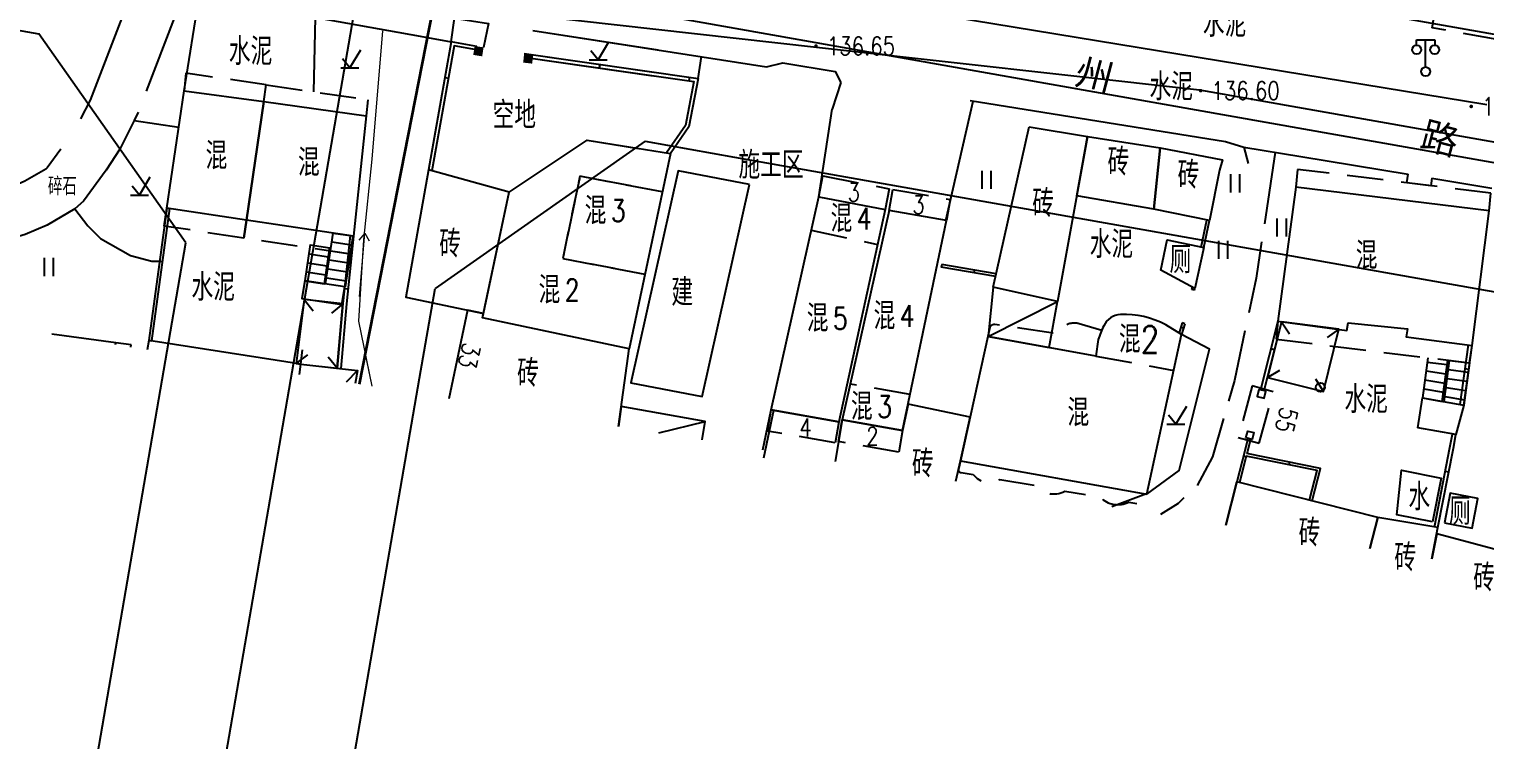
# Model space of a CAD drawing. Extents: x 529262 to 576451, y 2694391 to 2717535.
# Drawn here: x 563780.8 to 563861.3, y 2710574.7 to 2710613.9 of the extents above; entities that cross this region are included whole.
import ezdxf
from ezdxf.enums import TextEntityAlignment as Align
from ezdxf.xclip import XClip

# ---------------------------------------------------------------- set-up
doc = ezdxf.new("R2010")
doc.units = 0
doc.header["$XCLIPFRAME"] = 0
for name, pattern in [('ACAD_ISO12W100', [22, 12, -3, 0.5, -3, 0.5, -3]), ('X2', [10, 8, -2]), ('X3', [5, 4, -1]), ('X5', [3, 2, -1])]:
    doc.linetypes.add(name, pattern=pattern)
for name, color, linetype in [('DLDW', 8, 'Continuous'), ('DLSS', 4, 'Continuous'), ('DMTZ', 8, 'Continuous'), ('GCD', 8, 'Continuous'), ('JMD', 8, 'Continuous'), ('PP-COM', 7, 'Continuous'), ('RD-中线', 40, 'Continuous'), ('RD-红线', 7, 'Continuous'), ('ZBTZ', 8, 'Continuous'), ('ZJ', 7, 'Continuous'), ('污水管径标注_W10-', 202, 'Continuous')]:
    doc.layers.add(name, color=color, linetype=linetype)
doc.layers.add('SXSS', color=5, linetype='Continuous', lineweight=0)
doc.layers.add('控制界线1', color=30, linetype='ACAD_ISO12W100', lineweight=35)
doc.styles.add('HZ', font='rs.shx', dxfattribs={"width": 0.8, "bigfont": 'hztxt.shx'})
doc.styles.add('等线体', font='simhei.ttf')
doc.linetypes.add('10421', pattern='A,2,[150,AAA.SHX,S=0.5,R=0,X=0,Y=0.5],1e-11', length=2)
doc.linetypes.add('10422', pattern='A,0.75,[150,AAA.SHX,S=0.5,R=0,X=0,Y=0.5],1.5,[177,AAA.SHX,S=1,R=0,X=0,Y=0.4],0.75', length=3)
doc.linetypes.add('1161', pattern='A,0,[149,AAA.SHX,S=0.15,R=0,X=0,Y=0],-1.6', length=1.6)

# ---------------------------------------------------------------- blocks, each defined once
blk = doc.blocks.new('A$C19FD0107')
at = {"layer": 'RD-中线', "color": 8, "linetype": 'Continuous', "flags": 128}
blk.add_lwpolyline([(-7218.27, 16113.779), (-7175.488, 16361.54)], dxfattribs=at)
at = {"layer": 'RD-中线', "color": 8}
blk.add_lwpolyline([(-7111.179, 16211.495), (-7285.198, 16242.331, -0.001777), (-7286.247, 16242.521), (-7291.872, 16243.559, 0.00249), (-7293.342, 16243.822), (-7418.595, 16265.649, 0.000151), (-7418.892, 16265.7), (-7433.311, 16268.204)], format="xyb", dxfattribs=at)
at = {"layer": 'RD-红线', "color": 8, "linetype": 'Continuous', "flags": 128}
for points in [[(-7270.347, 16232.59), (-7265.42, 16231.717), (-7216.606, 16223.067)], [(-7180.831, 16230.946), (-7126.754, 16221.364)], [(-7183.127, 16217.135), (-7178.182, 16216.259), (-7136.931, 16208.949), (-7133.987, 16208.428), (-7129.081, 16207.558)], [(-7221.419, 16136.681), (-7220.055, 16144.58), (-7209.344, 16206.614), (-7208.496, 16211.519)], [(-7207.635, 16134.234), (-7206.276, 16142.102), (-7195.581, 16204.041), (-7194.726, 16208.99)]]:
    blk.add_lwpolyline(points, dxfattribs=at)
at = {"layer": 'RD-红线', "color": 8}
for points in [[(-7208.496, 16211.519), (-7216.606, 16223.067, 0.412929)], [(-7183.127, 16217.135), (-7194.726, 16208.99, 0.415499)]]:
    blk.add_lwpolyline(points, format="xyb", dxfattribs=at)
blk = doc.blocks.new('GC200')
at = {"linetype": 'Continuous', "const_width": 0.2, "flags": 128}
blk.add_lwpolyline([(-0.1, 0, 1), (0.1, 0, 1)], format="xyb", close=True, dxfattribs=at)
blk = doc.blocks.new('gc002')
at = {"color": 8, "const_width": 1}
blk.add_lwpolyline([(-0.5, 0), (0.5, 0)], dxfattribs=at)
blk = doc.blocks.new('gc121')
at = {"color": 8}
for p, q in [((-0.5, -1), (-0.5, 1)), ((0.5, -1), (0.5, 1))]:
    blk.add_line(p, q, dxfattribs=at)
blk = doc.blocks.new('gc123')
at = {"color": 8}
for p, q in [((0, 0), (1.2, 2)), ((-1, 0), (1, 0)), ((0, 0), (-0.8, 1))]:
    blk.add_line(p, q, dxfattribs=at)
blk = doc.blocks.new('gc086')
at = {"color": 8}
for p, q in [((0, 0), (7, 0)), ((7, 0), (6.18, 0.57)), ((7, 0), (6.18, -0.57))]:
    blk.add_line(p, q, dxfattribs=at)
blk = doc.blocks.new('gc170')
at = {"color": 8, "linetype": 'Continuous'}
blk.add_circle((0, 0), 0.5, dxfattribs=at)
blk = doc.blocks.new('gc097')
at = {"color": 8}
for p, q in [((-1, 2.9), (-1, 3.5)), ((-1, 3.5), (1, 3.5)), ((0, 0.5), (0, 3.5)), ((1, 3.5), (1, 2.9))]:
    blk.add_line(p, q, dxfattribs=at)
for centre in [(-1, 2.4), (1, 2.4), (0, 0)]:
    blk.add_circle(centre, 0.5, dxfattribs=at)

msp = doc.modelspace()

# ---------------------------------------------------------------- linework, layer by layer
at = {"layer": 'DLDW', "color": 252, "linetype": 'Continuous', "flags": 128}
msp.add_lwpolyline([(563845.239, 2710599.603), (563843.349, 2710600.605), (563843.7, 2710602.292), (563845.725, 2710601.855)], close=True, dxfattribs=at)
at = {"layer": 'DLDW', "color": 252, "linetype": '10421', "flags": 128}
msp.add_lwpolyline([(563858.365, 2710586.714), (563856.396, 2710587.101), (563856.641, 2710589.559), (563858.84, 2710589.126)], close=True, dxfattribs=at)
at = {"layer": 'DLDW', "color": 252, "linetype": 'Continuous', "elevation": -527.096, "flags": 128}
msp.add_lwpolyline([(563859.023, 2710586.646), (563860.549, 2710586.359), (563860.857, 2710587.997), (563859.331, 2710588.284)], close=True, dxfattribs=at)
at = {"layer": 'DLSS', "linetype": 'Continuous'}
msp.add_lwpolyline([(563804.693, 2710622.835), (563804.789, 2710622.518), (563805.207, 2710621.529), (563806.168, 2710620.268), (563807.143, 2710619.341), (563810.645, 2710618.111), (563814.713, 2710617.363), (563822.905, 2710616.109), (563825.082, 2710615.726), (563861.359, 2710609.766)], dxfattribs=at)
at = {"layer": 'DLSS', "linetype": 'X2', "elevation": 136.764, "flags": 128}
msp.add_lwpolyline([(563786.666, 2710616.38), (563784.227, 2710609.998), (563783.523, 2710608.666), (563782.875, 2710607.672), (563781.846, 2710606.263), (563781.769, 2710606.196), (563780.615, 2710605.52), (563779.704, 2710605.128), (563776.34, 2710604.128), (563775.255, 2710603.806)], dxfattribs=at)
at = {"layer": 'DLSS', "linetype": 'Continuous', "elevation": 136.764, "flags": 128}
for points in [[(563789.377, 2710615.893), (563787.317, 2710610.501)], [(563786.876, 2710609.348), (563786.647, 2710608.878), (563785.858, 2710607.291), (563785.102, 2710606.133), (563783.858, 2710604.43), (563783.364, 2710603.993), (563781.839, 2710603.1), (563780.628, 2710602.579), (563777.111, 2710601.534), (563774.911, 2710600.881)]]:
    msp.add_lwpolyline(points, dxfattribs=at)
at = {"layer": 'DLSS', "linetype": 'Continuous', "flags": 128}
for points in [[(563789.377, 2710615.893), (563802.436, 2710613.545), (563804.162, 2710613.23)], [(563802.856, 2710613.468), (563804.162, 2710613.23)]]:
    msp.add_lwpolyline(points, dxfattribs=at)
at = {"layer": 'DLSS', "linetype": 'X3', "elevation": 136.877, "flags": 128}
msp.add_lwpolyline([(563849.667, 2710607.125), (563848.619, 2710600.161), (563847.414, 2710594.512), (563846.213, 2710590.307), (563845.362, 2710588.706), (563844.304, 2710587.726), (563843.344, 2710587.109)], dxfattribs=at)
at = {"layer": 'DMTZ', "linetype": '10422', "flags": 128}
for points in [[(563804.162, 2710613.23), (563804.333, 2710614.528), (563806.222, 2710614.245), (563805.949, 2710612.921)], [(563804.162, 2710613.23), (563804.333, 2710614.528), (563806.222, 2710614.245), (563805.949, 2710612.921)], [(563832.816, 2710609.98), (563846.933, 2710607.726), (563847.937, 2710607.412), (563848.187, 2710606.5)], [(563851.08, 2710606.891), (563857.01, 2710605.914)]]:
    msp.add_lwpolyline(points, dxfattribs=at)
at = {"layer": 'DMTZ', "linetype": '10422'}
for points in [[(563808.664, 2710613.855), (563815.599, 2710612.778)], [(563808.664, 2710613.855), (563821.58, 2710611.849), (563822.471, 2710612.058), (563825.361, 2710611.582), (563825.672, 2710610.977)], [(563858.325, 2710605.691), (563861.644, 2710605.135)]]:
    msp.add_lwpolyline(points, dxfattribs=at)
at = {"layer": 'DMTZ', "linetype": '10421', "flags": 128}
msp.add_lwpolyline([(563825.672, 2710610.977), (563825.21, 2710609.509)], dxfattribs=at)
at = {"layer": 'JMD', "linetype": 'Continuous'}
for p, q in [((563812.363, 2710611.982, -526.629), (563812.334, 2710611.784, -526.629)), ((563812.363, 2710611.982, -526.629), (563812.334, 2710611.784, -526.629)), ((563803.808, 2710611.256), (563804.005, 2710611.22)), ((563803.808, 2710611.256), (563804.005, 2710611.22)), ((563817.312, 2710611.272, -526.629), (563817.284, 2710611.074, -526.629)), ((563856.95, 2710605.434), (563857.01, 2710605.914)), ((563858.273, 2710605.271), (563856.95, 2710605.434)), ((563858.273, 2710605.271), (563856.95, 2710605.434)), ((563858.325, 2710605.691), (563858.273, 2710605.271)), ((563858.325, 2710605.691), (563858.273, 2710605.271)), ((563788.452, 2710604.044), (563788.6, 2710604.024)), ((563797.221, 2710599.854), (563797.643, 2710602.663)), ((563797.568, 2710602.169), (563798.656, 2710602.006)), ((563797.643, 2710602.663), (563798.73, 2710602.5)), ((563798.73, 2710602.5), (563798.308, 2710599.69)), ((563796.367, 2710602.032), (563796.066, 2710600.027)), ((563796.289, 2710601.51), (563797.377, 2710601.347)), ((563796.363, 2710602.005), (563797.451, 2710601.841)), ((563797.154, 2710599.864), (563797.455, 2710601.869)), ((563797.494, 2710601.675), (563798.582, 2710601.511)), ((563788.053, 2710601.118), (563788.202, 2710601.097)), ((563796.215, 2710601.016), (563797.303, 2710600.853)), ((563797.346, 2710600.686), (563798.433, 2710600.522)), ((563797.42, 2710601.18), (563798.508, 2710601.017)), ((563831.251, 2710600.933), (563831.225, 2710600.785)), ((563833.059, 2710600.621), (563833.034, 2710600.473)), ((563796.066, 2710600.027), (563797.154, 2710599.864)), ((563796.141, 2710600.522), (563797.228, 2710600.358)), ((563797.271, 2710600.191), (563798.359, 2710600.028)), ((563796.044, 2710598.996), (563796.536, 2710598.366)), ((563798.458, 2710599.568, 137.102), (563798.259, 2710599.589, 137.102)), ((563845.218, 2710599.506), (563845.071, 2710599.538)), ((563798.169, 2710598.745), (563797.549, 2710598.24)), ((563833.813, 2710596.943), (563837.65, 2710598.888)), ((563844.61, 2710597.416), (563844.467, 2710597.459)), ((563844.681, 2710597.651), (563844.537, 2710597.694)), ((563850.011, 2710597.76), (563850.461, 2710597.099)), ((563853.195, 2710597.343), (563852.534, 2710596.893)), ((563787.456, 2710596.728), (563787.604, 2710596.708)), ((563795.593, 2710595.453), (563796.233, 2710595.934)), ((563795.848, 2710595.413), (563795.953, 2710596.206)), ((563797.864, 2710595.194), (563797.356, 2710595.812)), ((563849.433, 2710596.283), (563849.627, 2710596.235)), ((563858.103, 2710595.772), (563857.814, 2710593.555)), ((563798.987, 2710595.071), (563798.362, 2710594.427)), ((563849.237, 2710594.682), (563849.924, 2710595.093)), ((563858.008, 2710595.042), (563859.1, 2710594.887)), ((563858.073, 2710595.538), (563859.168, 2710595.396)), ((563858.897, 2710593.36), (563859.2, 2710595.636)), ((563859.002, 2710593.341), (563859.306, 2710595.623)), ((563859.24, 2710595.128), (563860.332, 2710594.979)), ((563859.306, 2710595.623), (563860.401, 2710595.488)), ((563860.401, 2710595.488), (563860.084, 2710593.146)), ((563860.36, 2710595.133), (563860.162, 2710595.161)), ((563852.332, 2710593.905), (563851.921, 2710594.591)), ((563857.943, 2710594.546), (563859.032, 2710594.378)), ((563859.108, 2710594.136), (563860.194, 2710593.962)), ((563859.174, 2710594.632), (563860.263, 2710594.471)), ((563857.814, 2710593.555), (563858.897, 2710593.36)), ((563857.879, 2710594.051), (563858.964, 2710593.869)), ((563859.042, 2710593.641), (563860.126, 2710593.454)), ((563815.619, 2710591.619), (563818.193, 2710592.258)), ((563821.601, 2710591.786), (563821.748, 2710591.754)), ((563847.921, 2710590.36), (563848.066, 2710590.323)), ((563850.46, 2710590.012), (563850.43, 2710589.865)), ((563859.067, 2710589.505), (563859.264, 2710589.467))]:
    msp.add_line(p, q, dxfattribs=at)
at = {"layer": 'JMD', "linetype": 'X5', "flags": 128}
for points in [[(563864.998, 2710612.802), (563858.335, 2710614.006), (563858.549, 2710615.191)], [(563786.461, 2710596.363), (563786.478, 2710596.491), (563785.638, 2710596.598)], [(563839.758, 2710595.862), (563844.07, 2710595.074)]]:
    msp.add_lwpolyline(points, dxfattribs=at)
at = {"layer": 'JMD', "linetype": 'Continuous', "flags": 128}
for points in [[(563805.584, 2710612.976), (563804.162, 2710613.23), (563802.897, 2710606.161)], [(563805.584, 2710612.976), (563804.162, 2710613.23), (563802.897, 2710606.161)], [(563805.548, 2710612.779), (563804.323, 2710612.998), (563803.09, 2710606.107)], [(563805.548, 2710612.779), (563804.323, 2710612.998), (563803.09, 2710606.107)], [(563849.811, 2710597.785), (563848.858, 2710593.993)], [(563850.011, 2710597.76), (563849.052, 2710593.946)], [(563848.167, 2710591.315), (563847.991, 2710590.637), (563847.56, 2710588.925)], [(563848.313, 2710591.283), (563848.136, 2710590.6), (563848.109, 2710590.491)], [(563848.072, 2710590.345), (563847.705, 2710588.888)], [(563854.901, 2710585.228), (563855.334, 2710586.941), (563847.56, 2710588.925), (563846.953, 2710586.521)], [(563864.998, 2710584.334), (563858.59, 2710586.036), (563858.324, 2710584.671)]]:
    msp.add_lwpolyline(points, dxfattribs=at)
for points, elevation in [([(563808.162, 2710612.383), (563815.311, 2710611.357)], -526.629), ([(563808.162, 2710612.383), (563817.557, 2710611.035), (563817.096, 2710608.604), (563816.051, 2710607.087)], -526.629), ([(563808.191, 2710612.581), (563815.351, 2710611.553)], -526.629), ([(563808.191, 2710612.581), (563817.793, 2710611.203), (563817.285, 2710608.525), (563816.27, 2710607.052)], -526.629), ([(563812.326, 2710596.61), (563805.896, 2710597.972), (563807.367, 2710604.913), (563811.676, 2710607.79), (563814.497, 2710607.337)], -521.887), ([(563798.573, 2710602.524), (563798.172, 2710598.766), (563797.864, 2710595.194)], 137.102), ([(563798.771, 2710602.494), (563798.371, 2710598.747), (563798.063, 2710595.172)], 137.102), ([(563795.773, 2710594.848), (563795.848, 2710595.413), (563787.456, 2710596.728), (563787.364, 2710596.216)], 137.117), ([(563795.773, 2710594.848), (563795.848, 2710595.413), (563798.987, 2710595.071), (563798.862, 2710594.345)], 137.117), ([(563818.017, 2710591.229), (563818.193, 2710592.258), (563813.545, 2710593.083), (563813.393, 2710591.981)], -526.657), ([(563832.028, 2710588.95), (563832.298, 2710590.079), (563832.822, 2710592.485), (563829.396, 2710593.203), (563829.093, 2710591.756), (563825.759, 2710592.336), (563825.374, 2710590.032)], -527.4), ([(563858.324, 2710584.671), (563858.658, 2710586.387), (563855.334, 2710586.941), (563854.901, 2710585.228)], -527.713)]:
    msp.add_lwpolyline(points, dxfattribs=dict(at, elevation=elevation))
at = {"layer": 'JMD', "linetype": 'X5'}
for points in [[(563793.812, 2710609.932), (563793.946, 2710610.849), (563789.497, 2710611.499), (563789.402, 2710610.519)], [(563793.812, 2710609.932), (563793.946, 2710610.849), (563799.55, 2710610.031), (563799.471, 2710609.133)], [(563792.851, 2710603.383), (563792.701, 2710602.385), (563788.302, 2710603.046), (563788.452, 2710604.044)], [(563798.621, 2710601.496), (563792.701, 2710602.385), (563792.851, 2710603.383)], [(563849.811, 2710597.785), (563849.719, 2710596.808), (563860.401, 2710595.488), (563860.544, 2710596.458)], [(563825.577, 2710592.234), (563825.371, 2710591.07), (563821.634, 2710591.723), (563821.841, 2710592.894)]]:
    msp.add_lwpolyline(points, dxfattribs=at)
at = {"layer": 'JMD', "linetype": 'Continuous', "flags": 128}
for points in [[(563789.402, 2710610.519), (563793.812, 2710609.932), (563792.851, 2710603.383), (563788.452, 2710604.044)], [(563793.812, 2710609.932), (563799.471, 2710609.133), (563798.771, 2710602.494), (563792.851, 2710603.383)], [(563836.074, 2710608.524), (563839.312, 2710607.988), (563837.65, 2710598.888), (563834.101, 2710599.679)], [(563839.312, 2710607.988), (563843.309, 2710607.362), (563842.968, 2710603.98), (563838.713, 2710604.71)], [(563843.309, 2710607.362), (563846.765, 2710606.705), (563846.592, 2710606.145), (563846.048, 2710603.349), (563842.968, 2710603.98)], [(563807.367, 2710604.913), (563802.897, 2710606.161), (563801.652, 2710599.119), (563805.947, 2710598.209)], [(563807.367, 2710604.913), (563802.897, 2710606.161), (563801.652, 2710599.119), (563805.947, 2710598.209)], [(563820.636, 2710605.338), (563816.697, 2710606.096), (563814.076, 2710594.387), (563818.015, 2710593.629)], [(563796.066, 2710600.027), (563795.918, 2710599.038), (563798.127, 2710598.706), (563798.276, 2710599.695)], [(563834.101, 2710599.679), (563833.813, 2710596.943), (563837.183, 2710596.332), (563837.65, 2710598.888)], [(563849.237, 2710594.682), (563852.332, 2710593.905), (563853.195, 2710597.343), (563850.011, 2710597.76)], [(563848.055, 2710591.34), (563848.152, 2710591.714), (563848.498, 2710591.637), (563848.401, 2710591.263)]]:
    msp.add_lwpolyline(points, close=True, dxfattribs=at)
for points, elevation in [([(563807.367, 2710604.913), (563811.676, 2710607.79), (563816.27, 2710607.052), (563813.984, 2710596.259), (563805.896, 2710597.972)], -521.887), ([(563824.457, 2710604.672), (563828.13, 2710603.962), (563825.577, 2710592.234), (563821.841, 2710592.894)], 137.1), ([(563861.497, 2710603.884), (563850.815, 2710605.204), (563849.811, 2710597.785), (563853.627, 2710597.272), (563853.695, 2710597.707), (563856.975, 2710597.368), (563856.907, 2710596.933), (563860.544, 2710596.458)], 137.104), ([(563831.523, 2710603.352), (563828.343, 2710603.905), (563825.759, 2710592.336), (563829.093, 2710591.756)], -527.4), ([(563798.169, 2710598.745), (563796.044, 2710598.996), (563795.593, 2710595.453), (563795.848, 2710595.413), (563797.864, 2710595.194)], 137.165), ([(563848.763, 2710594.017), (563848.667, 2710593.628), (563849.055, 2710593.532), (563849.151, 2710593.921)], 137.035), ([(563857.549, 2710591.904), (563857.814, 2710593.555), (563860.084, 2710593.146), (563859.656, 2710591.525)], -527.73)]:
    msp.add_lwpolyline(points, close=True, dxfattribs=dict(at, elevation=elevation))
at = {"layer": 'JMD', "linetype": 'X5'}
for points, elevation in [([(563861.497, 2710603.884), (563861.589, 2710604.861), (563850.907, 2710606.181), (563850.815, 2710605.204)], 137.104), ([(563824.457, 2710604.672), (563824.679, 2710605.82), (563828.352, 2710605.11), (563828.13, 2710603.962)], 137.1), ([(563828.343, 2710603.905), (563828.546, 2710605.073), (563831.726, 2710604.52), (563831.523, 2710603.352)], 137.33), ([(563829.093, 2710591.756), (563828.885, 2710590.56), (563825.551, 2710591.14), (563825.759, 2710592.336)], -527.4)]:
    msp.add_lwpolyline(points, dxfattribs=dict(at, elevation=elevation))
at = {"layer": 'JMD', "linetype": 'X5', "flags": 128}
for points, elevation in [([(563814.078, 2710605.267), (563811.266, 2710605.799), (563810.322, 2710601.256), (563813.158, 2710600.719)], -519.575), ([(563815.806, 2710604.94), (563811.266, 2710605.799), (563810.322, 2710601.256), (563814.862, 2710600.397)], -519.575), ([(563824.046, 2710602.825), (563827.709, 2710602.028)], -512.583), ([(563829.509, 2710593.741), (563826.201, 2710594.316)], -516.461)]:
    msp.add_lwpolyline(points, dxfattribs=dict(at, elevation=elevation))
at = {"layer": 'JMD', "linetype": 'Continuous'}
for points in [[(563788.452, 2710604.044), (563787.456, 2710596.728)], [(563788.6, 2710604.024), (563787.604, 2710596.708)], [(563845.578, 2710601.886), (563845.9, 2710603.375)], [(563845.725, 2710601.855), (563846.048, 2710603.349)], [(563834.232, 2710600.266), (563831.225, 2710600.785)], [(563834.265, 2710600.413), (563831.251, 2710600.933)], [(563845.071, 2710599.538), (563845.101, 2710599.676)], [(563845.218, 2710599.506), (563845.239, 2710599.603)], [(563813.393, 2710591.981), (563813.984, 2710596.259), (563805.896, 2710597.972), (563805.947, 2710598.209), (563805.062, 2710598.397), (563804.023, 2710593.506)], [(563812.326, 2710596.61), (563805.896, 2710597.972), (563805.947, 2710598.209), (563805.062, 2710598.397), (563804.023, 2710593.506)], [(563844.537, 2710597.694), (563844.372, 2710597.144)], [(563844.681, 2710597.651), (563844.505, 2710597.064)], [(563785.625, 2710596.499), (563785.638, 2710596.598), (563782.093, 2710597.074)], [(563859.887, 2710593.182), (563860.346, 2710596.486)], [(563860.084, 2710593.146), (563860.544, 2710596.458)], [(563821.363, 2710590.685), (563821.841, 2710592.894)], [(563821.422, 2710590.247), (563821.988, 2710592.868)], [(563821.841, 2710592.894), (563825.577, 2710592.234)], [(563858.461, 2710586.42), (563859.324, 2710590.808), (563859.459, 2710591.56)], [(563858.658, 2710586.387), (563859.52, 2710590.771), (563859.656, 2710591.525)], [(563851.566, 2710587.903), (563851.985, 2710589.548), (563848.072, 2710590.345)], [(563851.711, 2710587.866), (563852.17, 2710589.663), (563848.109, 2710590.491)], [(563846.953, 2710586.521), (563847.56, 2710588.925)]]:
    msp.add_lwpolyline(points, dxfattribs=at)
at = {"layer": 'JMD', "linetype": 'Continuous', "flags": 128}
msp.add_lwpolyline([(563844.505, 2710597.064), (563843.639, 2710597.588, 0.134364), (563841.122, 2710598.164, 0.273989), (563840.202, 2710597.539, 0.037353), (563839.894, 2710596.78), (563839.758, 2710595.862), (563833.797, 2710596.951), (563832.298, 2710590.079), (563842.578, 2710588.242)], format="xyb", close=True, dxfattribs=at)
at = {"layer": 'JMD', "linetype": 'X5', "flags": 128}
for points, elevation in [([(563840.091, 2710597.276), (563838.851, 2710597.649, 0.109706), (563838.458, 2710597.678, 0.289531), (563837.683, 2710597.084), (563834.177, 2710597.604, 0.326713), (563833.909, 2710597.447), (563833.797, 2710596.951)], -524.492), ([(563832.298, 2710590.079), (563832.181, 2710589.604, 0.511321), (563832.327, 2710589.432), (563832.995, 2710589.327, 0.3933), (563834.465, 2710589.043), (563836.363, 2710588.732, 0.340549), (563838.052, 2710588.396), (563840.011, 2710588.075, 0.336262), (563841.59, 2710587.803), (563842.273, 2710587.662, 0.388428), (563842.477, 2710587.769), (563842.578, 2710588.242)], -524.279)]:
    msp.add_lwpolyline(points, format="xyb", dxfattribs=dict(at, elevation=elevation))
at = {"layer": 'JMD', "linetype": 'X5', "elevation": 0.043}
msp.add_lwpolyline([(563849.567, 2710593.899), (563848.407, 2710594.215), (563847.625, 2710591.368), (563848.785, 2710591.052)], close=True, dxfattribs=at)
at = {"layer": 'SXSS', "color": 8, "linetype": 'Continuous', "flags": 128}
for points in [[(563799.791, 2710594.194), (563799.053, 2710597.793), (563799.34, 2710602.286), (563799.792, 2710606.749), (563800.382, 2710613.831)], [(563799.791, 2710594.194), (563799.425, 2710595.978)]]:
    msp.add_lwpolyline(points, dxfattribs=at)
at = {"layer": 'ZBTZ', "linetype": '1161', "flags": 128}
for points, elevation in [([(563789.402, 2710610.519), (563790.232, 2710615.739)], 137.121), ([(563817.793, 2710611.203), (563817.98, 2710612.408)], -527.711), ([(563786.647, 2710608.878), (563789.108, 2710608.517)], 136.799), ([(563847.937, 2710607.412), (563851.08, 2710606.891)], 136.877), ([(563783.364, 2710603.993), (563784.097, 2710603.064), (563784.791, 2710602.358), (563786.45, 2710601.422), (563787.63, 2710601.107), (563788.053, 2710601.118)], 136.764)]:
    msp.add_lwpolyline(points, dxfattribs=dict(at, elevation=elevation))
at = {"layer": 'ZBTZ', "linetype": '1161'}
for points in [[(563796.563, 2710610.467), (563796.663, 2710614.565)], [(563824.457, 2710604.672), (563825.21, 2710609.509)], [(563842.578, 2710588.242), (563844.368, 2710589.54), (563846.039, 2710596.248), (563844.505, 2710597.064)], [(563840.656, 2710587.546), (563842.555, 2710588.271)]]:
    msp.add_lwpolyline(points, dxfattribs=at)
at = {"layer": 'ZBTZ', "linetype": '1161', "flags": 128}
msp.add_lwpolyline([(563831.487, 2710603.358), (563832.992, 2710609.952)], dxfattribs=at)
at = {"layer": '控制界线1', "color": 252, "linetype": 'Continuous', "flags": 128}
msp.add_lwpolyline([(563799.098, 2710594.307), (563836.688, 2710785.949)], dxfattribs=at)
msp.add_lwpolyline([(563799.098, 2710594.307), (563836.688, 2710785.949)], dxfattribs=at)
msp.add_lwpolyline([(563799.098, 2710594.307), (563836.688, 2710785.949)], dxfattribs=at)
at = {"layer": '污水管径标注_W10-'}
msp.add_lwpolyline([(563607.436, 2710649.488), (563627.132, 2710646.014), (563642.889, 2710643.235), (563646.828, 2710642.54), (563666.524, 2710639.066), (563676.372, 2710637.329), (563686.22, 2710635.592), (563705.916, 2710632.118), (563709.855, 2710631.423), (563725.61, 2710628.632), (563745.303, 2710625.142), (563757.578, 2710622.967), (563764.996, 2710621.653), (563784.689, 2710618.163), (563796.965, 2710615.988), (563804.452, 2710615.153), (563824.329, 2710612.938), (563845.489, 2710610.58), (563863.911, 2710607.316), (563885.041, 2710603.571)], dxfattribs=at)

# ---------------------------------------------------------------- block references
at = {"layer": 'DLDW', "color": 252, "linetype": 'Continuous', "xscale": 0.5, "yscale": 0.5, "zscale": 0.5}
msp.add_blockref('gc097', (563857.98, 2710611.587), dxfattribs=at)
at = {"layer": 'GCD', "linetype": 'Continuous'}
ref = msp.add_blockref('GC200', (563824.307, 2710612.994, 136.65), dxfattribs=dict(at, xscale=0.5, yscale=0.5, zscale=0.5))
ref.add_attrib('height', '136.65', dxfattribs={"linetype": 'Continuous', "height": 1, "style": 'HZ', "width": 0.8}).set_placement((563824.907, 2710612.994, 136.65), align=Align.MIDDLE_LEFT)
ref = msp.add_blockref('GC200', (563845.552, 2710610.528, 136.6), dxfattribs=dict(at, xscale=0.5, yscale=0.5, zscale=0.5))
ref.add_attrib('height', '136.60', dxfattribs={"linetype": 'Continuous', "height": 1, "style": 'HZ', "width": 0.8}).set_placement((563846.152, 2710610.528, 136.6), align=Align.MIDDLE_LEFT)
ref = msp.add_blockref('GC200', (563860.499, 2710609.659, 136.523), dxfattribs=dict(at, xscale=0.5, yscale=0.5, zscale=0.5))
ref.add_attrib('height', '136.52', dxfattribs={"linetype": 'Continuous', "height": 1, "style": 'HZ', "width": 0.8}).set_placement((563861.099, 2710609.659, 136.523), align=Align.MIDDLE_LEFT)
at = {"layer": 'JMD', "linetype": 'Continuous'}
for name, p, xscale, yscale, zscale, rotation in [('gc002', (563805.663, 2710612.712, -1580.122), 0.4999999999452835, 0.4999999999452835, 0.4999999999452835, 351.1527732745324), ('gc002', (563805.663, 2710612.712, -1580.122), 0.4999999999452835, 0.4999999999452835, 0.4999999999452835, 351.1527732745324), ('gc002', (563808.411, 2710612.3, -1053.258), 0.500000000036577, 0.500000000036577, 0.500000000036577, 353.0857657509814), ('gc002', (563808.411, 2710612.3, -1053.258), 0.500000000036577, 0.500000000036577, 0.500000000036577, 353.0857657509814), ('gc170', (563852.17, 2710594.136, -527.107), 0.4999999999359606, 0.4999999999359606, 0.4999999999359606, 354.2258552702656)]:
    msp.add_blockref(name, p, dxfattribs=dict(at, xscale=xscale, yscale=yscale, zscale=zscale, rotation=rotation))
at = {"layer": 'PP-COM'}
ref = msp.add_blockref('A$C19FD0107', (570997.993, 2694390.603), dxfattribs=at)
XClip(ref).set_block_clipping_path([(-9366.4383134884, 14428.6043910822), (-3328.4480743363, 17452.7484863754)])
at = {"layer": 'SXSS', "color": 8, "linetype": 'Continuous', "xscale": 0.5000000001715511, "yscale": 0.5000000001715511, "zscale": 0.5000000001715511, "rotation": 85.44412170247783}
msp.add_blockref('gc086', (563799.102, 2710599.166), dxfattribs=at)
at = {"layer": 'ZBTZ', "linetype": 'Continuous', "xscale": 0.5, "yscale": 0.5}
for name, p in [('gc123', (563798.559, 2710611.782)), ('gc123', (563812.273, 2710612.223)), ('gc123', (563812.273, 2710612.223)), ('gc123', (563786.941, 2710604.76)), ('gc121', (563833.728, 2710605.603)), ('gc121', (563847.468, 2710605.411)), ('gc121', (563850.038, 2710602.965)), ('gc121', (563846.805, 2710601.737)), ('gc121', (563781.95, 2710600.786)), ('gc123', (563844.183, 2710592.098))]:
    msp.add_blockref(name, p, dxfattribs=at)

# ---------------------------------------------------------------- texts
at = {"layer": 'DLDW', "color": 252, "linetype": 'Continuous', "style": 'HZ', "width": 0.8}
for p in [(563844.435, 2710601.22), (563859.869, 2710587.327)]:
    msp.add_text('厕', height=1.5, dxfattribs=at).set_placement(p, align=Align.MIDDLE)
at = {"layer": 'DLDW', "color": 252, "linetype": '10421', "style": 'HZ', "width": 0.8}
msp.add_text('水', height=1.5, dxfattribs=at).set_placement((563857.627, 2710588.164), align=Align.MIDDLE)
at = {"layer": 'JMD', "linetype": 'Continuous', "style": 'HZ', "width": 0.8}
for s, height, p in [('混', 1.5, (563791.79, 2710606.934)), ('混', 1.5, (563796.894, 2710606.561)), ('砖', 1.5, (563841.612, 2710606.591)), ('砖', 1.5, (563845.484, 2710605.867)), ('混', 1.5, (563812.73, 2710603.9)), ('混', 1.5, (563812.73, 2710603.9)), ('砖', 1.5, (563837.454, 2710604.302)), ('3', 1.2, (563813.798, 2710603.896)), ('3', 1.2, (563813.798, 2710603.896)), ('混', 1.5, (563826.311, 2710603.462)), ('4', 1.2, (563827.379, 2710603.458)), ('砖', 1.5, (563804.701, 2710602.064)), ('砖', 1.5, (563804.701, 2710602.064)), ('混', 1.5, (563855.318, 2710601.423)), ('混', 1.5, (563810.184, 2710599.521)), ('混', 1.5, (563810.184, 2710599.521)), ('2', 1.2, (563811.253, 2710599.517)), ('2', 1.2, (563811.253, 2710599.517)), ('混', 1.5, (563828.689, 2710598.082)), ('混', 1.5, (563824.996, 2710597.957)), ('5', 1.2, (563826.065, 2710597.953)), ('4', 1.2, (563829.757, 2710598.078)), ('混2', 1.5, (563843.266, 2710596.791)), ('砖', 1.5, (563808.999, 2710594.922)), ('砖', 1.5, (563808.999, 2710594.922)), ('混', 1.5, (563827.437, 2710593.077)), ('3', 1.2, (563828.505, 2710593.073)), ('混', 1.5, (563839.395, 2710592.74)), ('砖', 1.5, (563830.804, 2710589.917)), ('砖', 1.5, (563852.166, 2710586.101)), ('砖', 1.5, (563857.455, 2710584.734)), ('砖', 1.5, (563861.809, 2710583.619))]:
    msp.add_text(s, height=height, dxfattribs=at).set_placement(p, align=Align.MIDDLE_RIGHT)
msp.add_text('建', height=1.5, dxfattribs=at).set_placement((563816.921, 2710599.466), align=Align.MIDDLE)
at = {"layer": 'ZJ', "color": 8, "linetype": 'Continuous', "style": 'HZ', "width": 0.8}
for s, height, p in [('水泥', 1.5, (563846.87, 2710614.327)), ('水泥', 1.5, (563793.077, 2710612.77)), ('水泥', 1.5, (563843.929, 2710610.818)), ('空地', 1.5, (563807.643, 2710609.265)), ('空地', 1.5, (563807.643, 2710609.265)), ('施工区', 1.5, (563821.823, 2710606.497)), ('碎石', 1, (563782.684, 2710605.293)), ('3', 1, (563826.397, 2710604.912)), ('3', 1, (563829.975, 2710604.224)), ('水泥', 1.5, (563840.624, 2710602.109)), ('水泥', 1.5, (563791.012, 2710599.745)), ('水泥', 1.5, (563854.694, 2710593.549)), ('4', 1, (563823.738, 2710591.916)), ('2', 1, (563827.424, 2710591.439))]:
    msp.add_text(s, height=height, dxfattribs=at).set_placement(p, align=Align.MIDDLE)
at = {"layer": 'ZJ', "color": 8, "linetype": 'Continuous', "style": '等线体'}
for s, p in [('             州               ', (563840.68, 2710611.135)), ('             路', (563852.37, 2710609.616))]:
    msp.add_text(s, height=1.5, rotation=345.27131, dxfattribs=at).set_placement(p, align=Align.MIDDLE)
at = {"layer": 'ZJ', "color": 8, "linetype": 'Continuous', "style": 'HZ', "width": 0.8}
for s, rotation, p in [('33', 257.56681, (563805.159, 2710595.888)), ('33', 257.56681, (563805.159, 2710595.888)), ('55', 256.35236, (563850.302, 2710592.328))]:
    msp.add_text(s, height=1, rotation=rotation, dxfattribs=at).set_placement(p, align=Align.MIDDLE)

doc.saveas('drawing.dxf')
